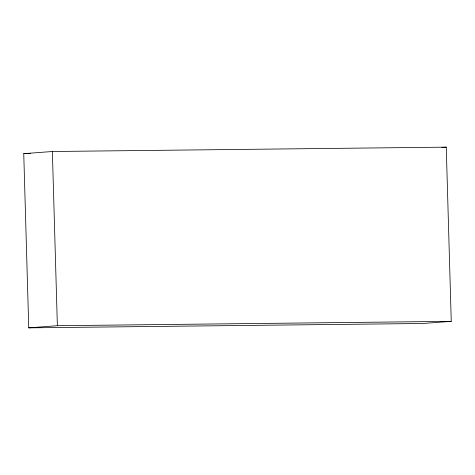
<?xml version="1.0" encoding="UTF-8"?>
<svg xmlns="http://www.w3.org/2000/svg" width="475" height="475" viewBox="0 0 475 475"><rect width="100%" height="100%" fill="white"/><g stroke="black" fill="none" stroke-linecap="round" stroke-linejoin="round"><path stroke-width="0.71" d="M23.75 153.651L52.369 151.507L446.251 147.149L451.25 321.349L422.631 323.493L28.749 327.851L23.75 153.651L30.424 153.573M441.845 147.482L446.251 147.149M28.749 327.851L57.368 325.707L451.25 321.349M52.369 151.507L57.368 325.707"/></g></svg>
